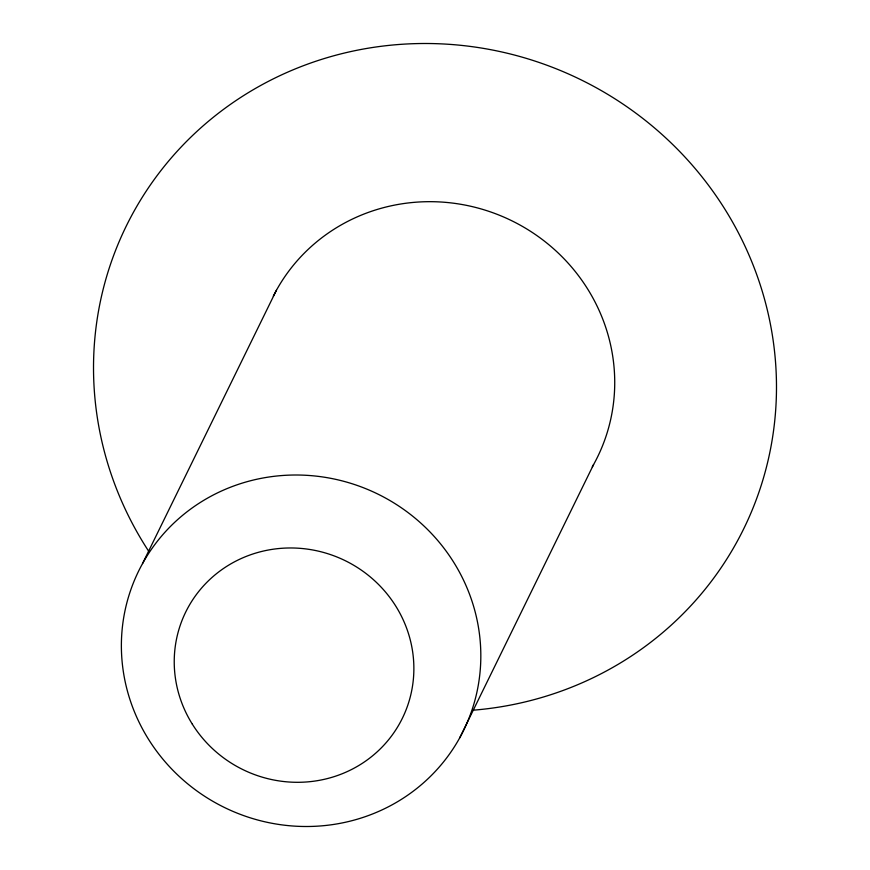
<?xml version="1.0" encoding="UTF-8"?>
<svg xmlns="http://www.w3.org/2000/svg" width="870" height="870" viewBox="0 0 870 870"><rect width="100%" height="100%" fill="white"/><g stroke="black" fill="none" stroke-linecap="round" stroke-linejoin="round"><path stroke-width="1.3" d="M142.528 563.575L276.432 290.243M459.675 737.923A180.971 174.478 26.1 0 0 295.082 475.009A180.971 174.478 26.1 0 0 148.542 739.326A180.971 174.478 26.1 0 0 459.675 737.923L593.568 464.602M148.748 551.341A343.846 331.503 26.1 0 1 295.126 68.969A343.846 331.503 26.1 0 1 764.36 298.562A343.846 331.503 26.1 0 1 473.356 710.181M273.31 296.148A180.971 174.478 26.1 0 1 517.78 223.829A180.971 174.478 26.1 0 1 592.263 466.918M192.346 724.188A120.647 116.319 26.1 0 0 399.765 723.253A120.647 116.319 26.1 0 0 290.036 547.969A120.647 116.319 26.1 0 0 192.346 724.188"/></g></svg>
